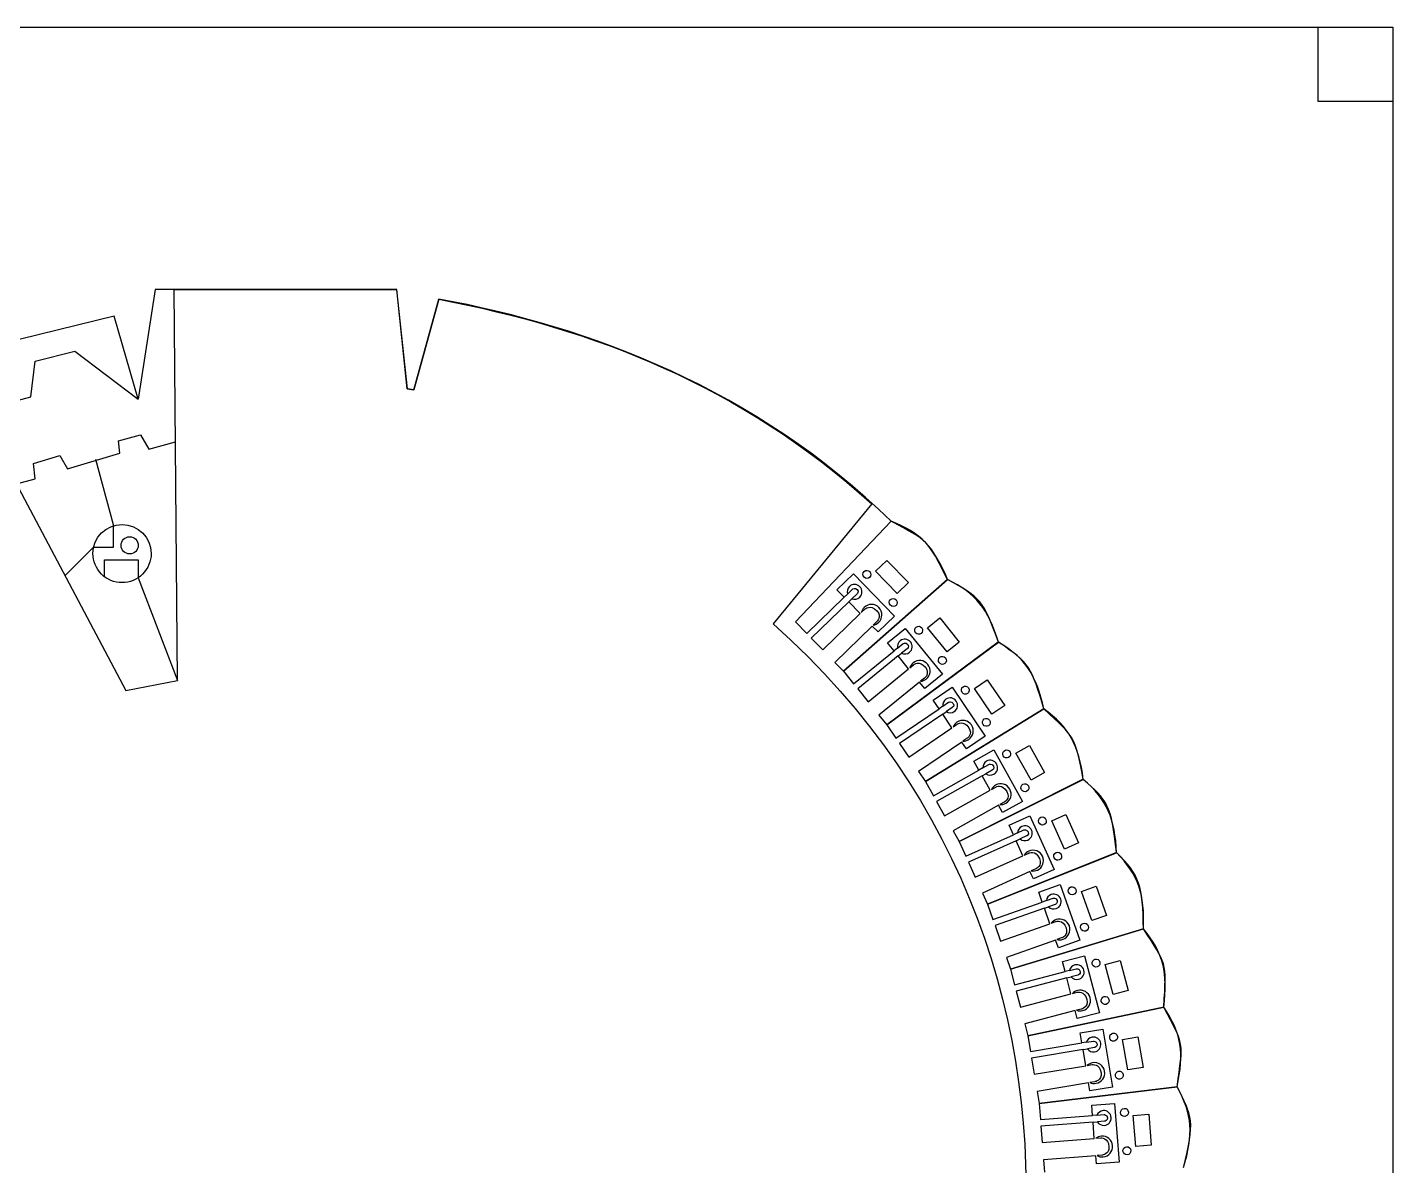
# Model space of a CAD drawing. Extents: x 150 to 1095, y 195 to 1062.
# Drawn here: x 768.1 to 949.8, y 643 to 794.7 of the extents above; entities that cross this region are included whole.
import ezdxf

# ---------------------------------------------------------------- set-up
doc = ezdxf.new("R2010")
doc.units = 0
doc.layers.add('Calque_1', color=7, linetype='CONTINUOUS')

msp = doc.modelspace()

# ---------------------------------------------------------------- linework, layer by layer
at = {"layer": 'Calque_1', "color": 1}
for p, q in [((549.86781, 794.68376), (949.8178, 794.68376)), ((949.8178, 794.68376), (949.8178, 494.78376)), ((788.0714, 707.67372), (787.6053, 759.74238)), ((787.6053, 759.74238), (817.22727, 759.72378)), ((817.22727, 759.72378), (818.62487, 746.51084)), ((819.51957, 746.40262), (822.82277, 758.47216)), ((758.4101, 749.32441), (781.1653, 706.32497)), ((818.62487, 746.51084), (819.51957, 746.40262)), ((880.47767, 731.22215), (867.33837, 715.21124)), ((781.1653, 706.32497), (788.0714, 707.67372))]:
    msp.add_line(p, q, dxfattribs=at)
at = {"layer": 'Calque_1', "color": 7}
for p, q in [((939.91779, 794.68375), (949.817791, 794.68375)), ((939.91779, 784.783749), (939.91779, 794.68375)), ((949.817791, 794.68375), (949.817791, 784.783749)), ((949.817791, 784.783749), (939.91779, 784.783749)), ((769.110961, 750.23127), (774.392131, 751.55156)), ((774.392131, 751.55156), (782.803431, 745.13228)), ((768.533321, 745.4452), (769.110961, 750.23127)), ((761.436721, 743.54727), (768.533321, 745.4452)), ((780.192721, 739.58638), (783.148021, 740.37825)), ((783.148021, 740.37825), (784.226881, 738.50958)), ((773.420131, 735.89119), (780.367761, 737.9428)), ((780.367761, 737.9428), (780.192721, 739.58638)), ((784.226881, 738.50958), (787.772021, 739.45948)), ((768.876761, 736.56651), (772.409251, 737.64483)), ((769.110151, 734.55571), (768.876761, 736.56651)), ((772.409251, 737.64483), (773.420131, 735.89119)), ((779.531471, 728.4011), (777.193991, 737.12458)), ((766.635391, 733.8926), (769.110151, 734.55571)), ((883.053996, 728.882974), (870.314371, 715.484989)), ((883.054709, 728.88366), (883.053996, 728.882974)), ((779.531471, 725.41548), (779.531471, 728.4011)), ((776.863471, 725.41548), (773.046491, 721.59851)), ((776.863471, 725.41548), (779.531471, 725.41548)), ((782.839721, 725.67477), (782.839721, 725.67477)), ((778.324521, 721.54054), (778.324521, 723.76387)), ((778.324521, 723.76387), (782.834701, 723.76387)), ((782.834701, 723.76387), (782.834701, 721.34997)), ((784.549811, 724.58972), (784.549811, 724.58972)), ((880.982267, 722.24415), (882.465759, 723.682402)), ((882.465759, 723.682402), (885.342335, 720.715476)), ((875.845244, 719.769625), (878.023389, 721.880593)), ((878.023389, 721.880593), (883.484066, 716.2475)), ((880.198946, 722.172934), (880.198946, 722.172934)), ((883.85885, 719.277231), (880.982267, 722.24415)), ((782.834701, 721.34997), (788.071731, 707.67392)), ((876.805857, 718.778806), (875.845244, 719.769625)), ((890.55547, 721.13591), (876.691169, 708.905417)), ((876.692897, 708.906513), (890.558093, 721.143062)), ((877.234101, 719.19488), (877.910777, 719.85137)), ((885.342335, 720.715476), (883.85885, 719.277231)), ((890.555443, 721.135883), (890.55547, 721.13591)), ((871.813393, 713.939098), (876.805857, 718.778806)), ((877.413164, 718.152575), (872.420686, 713.312867)), ((877.234249, 719.194033), (876.805447, 718.778772)), ((877.234135, 719.194846), (877.234101, 719.19488)), ((878.938878, 716.579192), (877.413164, 718.152575)), ((877.413352, 718.152171), (877.831074, 718.557699)), ((878.518433, 719.224534), (877.831209, 718.557766)), ((883.70261, 718.437655), (883.70261, 718.437655)), ((873.9464, 711.739471), (878.938878, 716.579192)), ((879.080442, 716.716422), (879.550283, 717.171906)), ((879.468956, 717.416722), (879.468969, 717.416709)), ((883.484066, 716.2475), (881.305914, 714.136526)), ((870.314371, 715.484989), (871.813393, 713.939098)), ((880.541844, 714.92511), (875.549373, 710.085395)), ((881.305914, 714.136526), (880.541844, 714.92511)), ((881.153021, 715.518563), (880.675038, 715.055209)), ((882.575959, 712.68891), (884.930419, 714.601241)), ((884.930419, 714.601241), (889.876637, 708.51144)), ((887.123594, 714.70176), (887.123594, 714.70176)), ((887.910154, 714.704077), (889.514004, 716.006762)), ((890.515496, 711.496375), (887.910154, 714.704077)), ((889.514004, 716.006762), (892.119353, 712.799054)), ((872.420686, 713.312867), (873.9464, 711.739471)), ((897.321979, 712.798619), (882.467486, 701.791898)), ((882.468105, 701.792839), (897.351925, 712.767753)), ((883.446017, 711.617693), (882.575959, 712.68891)), ((883.909389, 711.994047), (884.641208, 712.588454)), ((892.119353, 712.799054), (890.515496, 711.496375)), ((897.321979, 712.798619), (897.321979, 712.798619)), ((878.048756, 707.233959), (883.446017, 711.617693)), ((883.996466, 710.940062), (878.599197, 706.556321)), ((883.909348, 711.99402), (883.446044, 711.617666)), ((883.909375, 711.99406), (883.909389, 711.994047)), ((883.996412, 710.939967), (884.448287, 711.307045)), ((885.378216, 709.238853), (883.996466, 710.940062)), ((885.191616, 711.910796), (884.448361, 711.307119)), ((890.286588, 710.673923), (890.286588, 710.673923)), ((875.549373, 710.085395), (876.692897, 708.906513)), ((876.691169, 708.905417), (878.048756, 707.233959)), ((879.980948, 704.855112), (885.378216, 709.238853)), ((885.531523, 709.36337), (886.039496, 709.775913)), ((885.979997, 710.02685), (885.97991, 710.026938)), ((886.829917, 707.451434), (881.432656, 703.0677)), ((887.522177, 706.599109), (886.829917, 707.451434)), ((887.491238, 707.98852), (886.974566, 707.568759)), ((889.876637, 708.51144), (887.522177, 706.599109)), ((894.139093, 706.61515), (895.847945, 707.776664)), ((895.847945, 707.776664), (898.170966, 704.358937)), ((878.599197, 706.556321), (879.980948, 704.855112)), ((888.652807, 705.061058), (891.161411, 706.766163)), ((891.161411, 706.766163), (895.571645, 700.277664)), ((893.355182, 706.679743), (893.355182, 706.679743)), ((896.46212, 703.19743), (894.139093, 706.61515)), ((883.677958, 700.011014), (889.428574, 703.919715)), ((903.361097, 703.905777), (887.617764, 694.21293)), ((887.618416, 694.213663), (903.381907, 703.882622)), ((889.428574, 703.919715), (888.652807, 705.061058)), ((889.922246, 704.25526), (889.428574, 703.919715)), ((889.919342, 703.197689), (890.400838, 703.524959)), ((889.922347, 704.255334), (890.702084, 704.785314)), ((889.922347, 704.255334), (889.922347, 704.255334)), ((891.192851, 704.063288), (890.400946, 703.525026)), ((898.170966, 704.358937), (896.46212, 703.19743)), ((903.361097, 703.905777), (903.361097, 703.905777)), ((881.432656, 703.0677), (882.468105, 701.792839)), ((882.467486, 701.791898), (883.677958, 700.011014)), ((889.919449, 703.197756), (884.168827, 699.289048)), ((891.151463, 701.385173), (889.919449, 703.197756)), ((891.314813, 701.496203), (891.85601, 701.864057)), ((891.818016, 702.119208), (891.818016, 702.119208)), ((896.164067, 702.397425), (896.164067, 702.397425)), ((885.400841, 697.476464), (891.151463, 701.385173)), ((893.150438, 699.959651), (892.599883, 699.585425)), ((895.571645, 700.277664), (893.063035, 698.572565)), ((884.168827, 699.289048), (885.400841, 697.476464)), ((892.445784, 699.480686), (886.695155, 695.571984)), ((893.063035, 698.572565), (892.445784, 699.480686)), ((894.060555, 696.93983), (896.706097, 698.423614)), ((896.706097, 698.423614), (900.543883, 691.580945)), ((898.884386, 698.149463), (898.884386, 698.149463)), ((899.659865, 698.017909), (901.461996, 699.028653)), ((901.681367, 694.413633), (899.659865, 698.017909)), ((901.461996, 699.028653), (903.483497, 695.424377)), ((894.735638, 695.736181), (894.060555, 696.93983)), ((895.256068, 696.028544), (896.078364, 696.489735)), ((886.695155, 695.571984), (887.618416, 694.213663)), ((888.671113, 692.334823), (894.735638, 695.736181)), ((895.162518, 694.975111), (889.097999, 691.573746)), ((908.612713, 694.533414), (892.099058, 686.220558)), ((892.100113, 686.221035), (908.634416, 694.503126)), ((895.25596, 696.028477), (894.735343, 695.736477)), ((895.162403, 694.97505), (895.67018, 695.259845)), ((896.234612, 693.063584), (895.162518, 694.975111)), ((895.256068, 696.028544), (895.256068, 696.028544)), ((896.505424, 695.728295), (895.670294, 695.259905)), ((903.483497, 695.424377), (901.681367, 694.413633)), ((908.612713, 694.533414), (908.612713, 694.533414)), ((887.617764, 694.21293), (888.671113, 692.334823)), ((890.1701, 689.662226), (896.234612, 693.063584)), ((896.406827, 693.160247), (896.977571, 693.480368)), ((896.961587, 693.737842), (896.961634, 693.737782)), ((901.315843, 693.642119), (901.315843, 693.642119)), ((889.097999, 691.573746), (890.1701, 689.662226)), ((897.361215, 691.054857), (891.296696, 687.653492)), ((897.898341, 690.097174), (897.361215, 691.054857)), ((898.103978, 691.471997), (897.523372, 691.146358)), ((900.543883, 691.580945), (897.898341, 690.097174)), ((898.75121, 688.38724), (901.513813, 689.639669)), ((901.513813, 689.639669), (904.753174, 682.494227)), ((903.660713, 689.180478), (903.660713, 689.180478)), ((904.422141, 688.983172), (906.304009, 689.836305)), ((906.12842, 685.219407), (904.422141, 688.983172)), ((906.304009, 689.836305), (908.010287, 686.072554)), ((891.296696, 687.653492), (892.100113, 686.221035)), ((892.988167, 684.259366), (899.321021, 687.130341)), ((899.321021, 687.130341), (898.75121, 688.38724)), ((899.864671, 687.376807), (899.321021, 687.130341)), ((899.864778, 687.37686), (900.723468, 687.766136)), ((899.864778, 687.37686), (899.864778, 687.37686)), ((892.099058, 686.220558), (892.988167, 684.259366)), ((899.681605, 686.335269), (893.348751, 683.46428)), ((899.681498, 686.335215), (900.211736, 686.575598)), ((900.586528, 684.339165), (899.681605, 686.335269)), ((901.083939, 686.971004), (900.21185, 686.575646)), ((908.010287, 686.072554), (906.12842, 685.219407)), ((893.348751, 683.46428), (894.253681, 681.468183)), ((894.253681, 681.468183), (900.586528, 684.339165)), ((913.040956, 684.756497), (895.881695, 677.874392)), ((895.882475, 677.875051), (913.063721, 684.714741)), ((900.766371, 684.420763), (901.362372, 684.690959)), ((901.368439, 684.948848), (901.368486, 684.9488)), ((905.698344, 684.481937), (905.698344, 684.481937)), ((913.040956, 684.756497), (913.040956, 684.756497)), ((901.537186, 682.241876), (895.204332, 679.3709)), ((901.990565, 681.241817), (901.537186, 682.241876)), ((902.313151, 682.593724), (901.706837, 682.318863)), ((904.753174, 682.494227), (901.990565, 681.241817)), ((902.693657, 679.468998), (905.552531, 680.482559)), ((905.552531, 680.482559), (908.174099, 673.088098)), ((907.65275, 679.842907), (907.65275, 679.842907)), ((908.394696, 679.581733), (910.342157, 680.27216)), ((910.342157, 680.27216), (911.723024, 676.377236)), ((895.204332, 679.3709), (895.882475, 677.875051)), ((896.601234, 675.844845), (903.154799, 678.168294)), ((903.154799, 678.168294), (902.693657, 679.468998)), ((903.717395, 678.367747), (903.154799, 678.168294)), ((903.717516, 678.367787), (904.606119, 678.682823)), ((903.717516, 678.367787), (903.717516, 678.367787)), ((909.775563, 675.686796), (908.394696, 679.581733)), ((895.881695, 677.874392), (896.601234, 675.844845)), ((903.446643, 677.345486), (896.893078, 675.022037)), ((903.446522, 677.345446), (903.995242, 677.539993)), ((904.178985, 675.279817), (903.446643, 677.345486)), ((904.897842, 677.859988), (903.99537, 677.540026)), ((911.723024, 676.377236), (909.775563, 675.686796)), ((896.893078, 675.022037), (897.62542, 672.956369)), ((897.62542, 672.956369), (904.178985, 675.279817)), ((916.636688, 674.597131), (898.942719, 669.237346)), ((898.943559, 669.238025), (916.643054, 674.595658)), ((904.365145, 675.345818), (904.98192, 675.564484)), ((905.009834, 675.820931), (905.009834, 675.820931)), ((909.284472, 674.988464), (909.284472, 674.988464)), ((916.636688, 674.597131), (916.636688, 674.597131)), ((904.948308, 673.109455), (898.394743, 670.786006)), ((905.315218, 672.07453), (904.948308, 673.109455)), ((905.751357, 673.394155), (905.123927, 673.171705)), ((908.174099, 673.088098), (905.315218, 672.07453)), ((898.394743, 670.786006), (898.943559, 669.238025)), ((905.867772, 670.231948), (908.804128, 670.992384)), ((908.804128, 670.992384), (910.770988, 663.397513)), ((898.942719, 669.237346), (899.482552, 667.152782)), ((899.482552, 667.152782), (906.213747, 668.895985)), ((906.213747, 668.895985), (905.867772, 670.231948)), ((906.791597, 669.045622), (906.213747, 668.895985)), ((906.791698, 669.045669), (906.791711, 669.045656)), ((906.791711, 669.045656), (907.704406, 669.282015)), ((910.840583, 670.172052), (910.840583, 670.172052)), ((911.556929, 669.847172), (913.557169, 670.365174)), ((912.59294, 665.846684), (911.556929, 669.847172)), ((913.557169, 670.365174), (914.59318, 666.364686)), ((906.432737, 668.05086), (899.701549, 666.307678)), ((906.432609, 668.050839), (906.996213, 668.196788)), ((906.982186, 665.92922), (906.432737, 668.05086)), ((907.923274, 668.436877), (906.996328, 668.196821)), ((899.701549, 666.307678), (900.250998, 664.186025)), ((900.250998, 664.186025), (906.982186, 665.92922)), ((907.173386, 665.978723), (907.806873, 666.14278)), ((907.857046, 666.395816), (907.857046, 666.395816)), ((914.59318, 666.364686), (912.59294, 665.846684)), ((907.559347, 663.700031), (900.828166, 661.956842)), ((919.332656, 664.164296), (901.239024, 660.366357)), ((901.239918, 660.366901), (919.339136, 664.160921)), ((907.834632, 662.637063), (907.559347, 663.700031)), ((908.384162, 663.913638), (907.739717, 663.746745)), ((912.042823, 665.193823), (912.042823, 665.193823)), ((919.332656, 664.164296), (919.332656, 664.164296)), ((900.828166, 661.956842), (901.239918, 660.366901)), ((910.770988, 663.397513), (907.834632, 662.637063)), ((901.239024, 660.366357), (901.595221, 658.242689)), ((908.224403, 660.753869), (911.215847, 661.25561)), ((908.452671, 659.392851), (908.224403, 660.753869)), ((911.215847, 661.25561), (912.51358, 653.518265)), ((913.173091, 660.260986), (913.173091, 660.260986)), ((913.858406, 659.874941), (915.896164, 660.216715)), ((914.54196, 655.799403), (913.858406, 659.874941)), ((915.896164, 660.216715), (916.579732, 656.141177)), ((901.595221, 658.242689), (908.452671, 659.392851)), ((908.597207, 658.531876), (901.739751, 657.381708)), ((909.041358, 659.491591), (908.452671, 659.392851)), ((908.597086, 658.531849), (909.171252, 658.628157)), ((908.959732, 656.370414), (908.597207, 658.531876)), ((909.041486, 659.491611), (909.971287, 659.647554)), ((909.041553, 659.491571), (909.041486, 659.491611)), ((910.115762, 658.786546), (909.171441, 658.628157)), ((901.739751, 657.381708), (902.10227, 655.220252)), ((902.10227, 655.220252), (908.959732, 656.370414)), ((909.154527, 656.403089), (909.799887, 656.511329)), ((909.87194, 656.759058), (909.87192, 656.759038)), ((916.579732, 656.141177), (914.54196, 655.799403)), ((913.937074, 655.196954), (913.937074, 655.196954)), ((909.34051, 654.099433), (902.483041, 652.949278)), ((902.483041, 652.949278), (902.754713, 651.329512)), ((921.10858, 653.543114), (902.753705, 651.328934)), ((902.754713, 651.329512), (921.115664, 653.532331)), ((909.522129, 653.01653), (909.34051, 654.099433)), ((912.51358, 653.518265), (909.522129, 653.01653)), ((910.180799, 654.240388), (909.524267, 654.130268)), ((921.10858, 653.543114), (921.10858, 653.543114)), ((902.753705, 651.328934), (902.924345, 649.182377)), ((909.746362, 651.109073), (912.770051, 651.349446)), ((909.855727, 649.73338), (909.746362, 651.109073)), ((912.770051, 651.349446), (913.391759, 643.528698)), ((902.924345, 649.182377), (909.855727, 649.73338)), ((910.450748, 649.780685), (909.855727, 649.73338)), ((909.924903, 648.86311), (910.505262, 648.90924)), ((910.450882, 649.780685), (911.390717, 649.855406)), ((910.45097, 649.780786), (910.450882, 649.780685)), ((911.459994, 648.985223), (910.505484, 648.909341)), ((914.633591, 650.188746), (914.633651, 650.188807)), ((915.282887, 649.744765), (917.34262, 649.908497)), ((915.610372, 645.625288), (915.282887, 649.744765)), ((917.34262, 649.908497), (917.670092, 645.789035)), ((909.925024, 648.86311), (902.993655, 648.312107)), ((902.993655, 648.312107), (903.16733, 646.127353)), ((910.098711, 646.678355), (909.925024, 648.86311)), ((903.16733, 646.127353), (910.098711, 646.678355)), ((910.295595, 646.694003), (910.947913, 646.745866)), ((911.041141, 646.986374), (911.041161, 646.986394)), ((917.670092, 645.789035), (915.610372, 645.625288)), ((910.281059, 644.382907), (903.349677, 643.831891)), ((903.349677, 643.831891), (903.479838, 642.194676)), ((910.36807, 643.288325), (910.281059, 644.382907)), ((913.391759, 643.528698), (910.36807, 643.288325)), ((911.130381, 644.450405), (910.466763, 644.397649)), ((914.955544, 645.077661), (914.955497, 645.077587))]:
    msp.add_line(p, q, dxfattribs=at)
at = {"layer": 'Calque_1', "color": 3}
for p, q in [((785.09032, 759.74252), (782.80342, 745.13206)), ((817.23319, 759.74252), (785.09032, 759.74252)), ((818.63079, 746.52958), (817.23319, 759.74252)), ((822.82329, 758.47204), (819.52009, 746.40254)), ((779.62722, 756.18518), (764.63562, 752.50081)), ((782.80342, 745.13206), (779.62722, 756.18518)), ((819.52009, 746.40254), (818.63079, 746.52958))]:
    msp.add_line(p, q, dxfattribs=at)
at = {"layer": 'Calque_1', "color": 1}
for points in [[(822.82277, 758.47216), (843.57537, 754.47683), (862.80937, 747.08342), (880.47767, 731.22215)], [(867.33837, 715.21124), (919.01237, 669.47147), (905.88837, 590.79159), (863.85177, 562.04074)]]:
    msp.add_open_spline(points, degree=3, dxfattribs=at)
at = {"layer": 'Calque_1', "color": 3}
for points in [[(883.05449, 728.88366), (865.1713, 746.41841), (842.787, 754.88233), (822.82329, 758.47204)], [(890.55519, 721.1359), (887.8503, 726.50368), (888.0395, 726.18745), (883.05449, 728.88366)], [(897.3517, 712.76776), (895.2467, 718.45415), (895.06919, 718.61422), (890.55519, 721.1359)], [(903.38169, 703.88262), (901.7917, 709.34908), (901.49949, 710.03222), (897.3517, 712.76776)], [(908.6342, 694.50313), (907.44518, 700.45772), (907.5911, 699.97135), (903.38169, 703.88262)], [(913.0407, 684.7565), (912.41499, 691.19663), (911.77549, 691.69493), (908.6342, 694.50313)], [(916.64279, 674.59565), (916.54979, 680.31626), (916.1455, 681.76561), (913.0407, 684.7565)], [(919.33238, 664.16429), (919.76239, 670.41187), (919.6838, 669.79744), (916.64279, 674.59565)], [(921.11538, 653.53233), (921.9625, 659.63685), (922.1258, 658.93569), (919.33238, 664.16429)], [(921.9624, 642.79656), (923.55609, 648.86168), (923.12429, 649.76276), (921.11538, 653.53233)]]:
    msp.add_open_spline(points, degree=3, dxfattribs=at)
at = {"layer": 'Calque_1', "color": 7}
for points in [[(890.558093, 721.143062), (888.802091, 725.399035), (886.994165, 727.373804), (883.054709, 728.88366)], [(776.799931, 724.58972), (776.799934, 726.72979), (778.534802, 728.464658), (780.674871, 728.46466)], [(780.674871, 728.46466), (782.814939, 728.464658), (784.549808, 726.72979), (784.549811, 724.58972)], [(780.552871, 725.67477), (780.552869, 726.306266), (781.064795, 726.818197), (781.696291, 726.8182)], [(781.696291, 724.53134), (781.064795, 724.531343), (780.552869, 725.043274), (780.552871, 725.67477)], [(781.696291, 726.8182), (781.999547, 726.818201), (782.290384, 726.697733), (782.504819, 726.483298)], [(782.504819, 726.483298), (782.719254, 726.268863), (782.839721, 725.978027), (782.839721, 725.67477)], [(782.839721, 725.67477), (782.839721, 725.371513), (782.719254, 725.080676), (782.504819, 724.866242)], [(777.934872, 721.849718), (777.20818, 722.576412), (776.799929, 723.56202), (776.799931, 724.58972)], [(782.504819, 724.866242), (782.290384, 724.651807), (781.999547, 724.531339), (781.696291, 724.53134)], [(784.549811, 724.58972), (784.549812, 723.56202), (784.141561, 722.576412), (783.414869, 721.849718)], [(780.674871, 720.71477), (779.647171, 720.714771), (778.661565, 721.123024), (777.934872, 721.849718)], [(783.414869, 721.849718), (782.688176, 721.123024), (781.70257, 720.714771), (780.674871, 720.71477)], [(879.449095, 721.446041), (879.242006, 721.659901), (879.241776, 721.995785), (879.448838, 722.196508)], [(879.448838, 722.196508), (879.656123, 722.397024), (879.991749, 722.386687), (880.198946, 722.172934)], [(880.198946, 722.172934), (880.406035, 721.959074), (880.406252, 721.623191), (880.199189, 721.422467)], [(877.491096, 720.19114), (877.22542, 719.93359), (877.126521, 719.548866), (877.234135, 719.194846)], [(878.8885, 720.169763), (878.508704, 720.561749), (877.882873, 720.571145), (877.491096, 720.19114)], [(877.910777, 719.85137), (877.910777, 719.85137), (878.231531, 720.114109), (878.538793, 719.797148)], [(878.538793, 719.797148), (878.811547, 719.516264), (878.518433, 719.224534), (878.518433, 719.224534)], [(878.866774, 718.772022), (879.258895, 719.151953), (879.26864, 719.777851), (878.8885, 720.169763)], [(880.199189, 721.422467), (879.991912, 721.221958), (879.656299, 721.232296), (879.449095, 721.446041)], [(897.351925, 712.767753), (895.975464, 717.161171), (894.347477, 719.286718), (890.555443, 721.135883)], [(877.831209, 718.557766), (878.18879, 718.422939), (878.592063, 718.50638), (878.866774, 718.772022)], [(881.430115, 717.386253), (880.896808, 717.936087), (880.018924, 717.949909), (879.468956, 717.416722)], [(882.952766, 717.710755), (882.745683, 717.924609), (882.745453, 718.260492), (882.952516, 718.461216)], [(882.952516, 718.461216), (883.159793, 718.661725), (883.495407, 718.651401), (883.70261, 718.437655)], [(883.70261, 718.437655), (883.909699, 718.223795), (883.90993, 717.887912), (883.70286, 717.687181)], [(879.468969, 717.416709), (879.273417, 717.226578), (879.13828, 716.982983), (879.080442, 716.716422)], [(879.550283, 717.171906), (879.550283, 717.171906), (880.285015, 717.897059), (881.14184, 716.967211)], [(881.14184, 716.967211), (881.874824, 716.171666), (881.153021, 715.518563), (881.153021, 715.518563)], [(881.399639, 715.425086), (881.949473, 715.958393), (881.963308, 716.836291), (881.430115, 717.386253)], [(883.70286, 717.687181), (883.495582, 717.486672), (883.159969, 717.49701), (882.952766, 717.710755)], [(880.675038, 715.055209), (880.948105, 715.10329), (881.20051, 715.232132), (881.399639, 715.425086)], [(886.312946, 714.043343), (886.125233, 714.274397), (886.154581, 714.609148), (886.378441, 714.790959)], [(886.378441, 714.790959), (886.602274, 714.972797), (886.935915, 714.932834), (887.123594, 714.70176)], [(887.123594, 714.70176), (887.311293, 714.47072), (887.281938, 714.135989), (887.058098, 713.954171)], [(884.25263, 712.964011), (883.965579, 712.730531), (883.83319, 712.35615), (883.909375, 711.99406)], [(885.642794, 712.820306), (885.29861, 713.243904), (884.676187, 713.308236), (884.25263, 712.964011)], [(884.641208, 712.588454), (884.641208, 712.588454), (884.983773, 712.822049), (885.262066, 712.479418)], [(885.498706, 711.429839), (885.922626, 711.773943), (885.987139, 712.396601), (885.642794, 712.820306)], [(887.058098, 713.954171), (886.834265, 713.772333), (886.500632, 713.812276), (886.312946, 714.043343)], [(903.381907, 703.882622), (902.384231, 708.377237), (900.942956, 710.633584), (897.321979, 712.798619)], [(884.448361, 711.307119), (884.792756, 711.141498), (885.201779, 711.189295), (885.498706, 711.429839)], [(885.262066, 712.479418), (885.508908, 712.175505), (885.191616, 711.910796), (885.191616, 711.910796)], [(889.475954, 710.015506), (889.288247, 710.246553), (889.317589, 710.581283), (889.541436, 710.763108)], [(889.541436, 710.763108), (889.765269, 710.944947), (890.098909, 710.904997), (890.286588, 710.673923)], [(890.286588, 710.673923), (890.474294, 710.442876), (890.444953, 710.108132), (890.221099, 709.926313)], [(885.97991, 710.026938), (885.768521, 709.854584), (885.612492, 709.623845), (885.531523, 709.36337)], [(887.930952, 709.824696), (887.448062, 710.419304), (886.57455, 710.509808), (885.979997, 710.02685)], [(886.039496, 709.775913), (886.039496, 709.775913), (886.834817, 710.434049), (887.60701, 709.432576)], [(887.60701, 709.432576), (888.267513, 708.575911), (887.491238, 707.98852), (887.491238, 707.98852)], [(887.728785, 707.87374), (888.323392, 708.35663), (888.41391, 709.230143), (887.930952, 709.824696)], [(890.221099, 709.926313), (889.997266, 709.744475), (889.663633, 709.784432), (889.475954, 710.015506)], [(886.974566, 707.568759), (887.250796, 707.592727), (887.51353, 707.698973), (887.728785, 707.87374)], [(891.719773, 704.931123), (891.412889, 705.382481), (890.798176, 705.499503), (890.346873, 705.192564)], [(892.491468, 706.092677), (892.324106, 706.338875), (892.38181, 706.669898), (892.620323, 706.832011)], [(893.226328, 705.940423), (892.987809, 705.778316), (892.65881, 705.846473), (892.491468, 706.092677)], [(892.620323, 706.832011), (892.858842, 706.994117), (893.18784, 706.925947), (893.355182, 706.679743)], [(893.355182, 706.679743), (893.522538, 706.433552), (893.464834, 706.102542), (893.226328, 705.940423)], [(890.346873, 705.192564), (890.040928, 704.984423), (889.87722, 704.622596), (889.922347, 704.255334)], [(890.400946, 703.525026), (890.729997, 703.330701), (891.141611, 703.343528), (891.457922, 703.557946)], [(890.702084, 704.785314), (890.702084, 704.785314), (891.06326, 704.988958), (891.311406, 704.623864)], [(891.311406, 704.623864), (891.531504, 704.300042), (891.192851, 704.063288), (891.192851, 704.063288)], [(891.457922, 703.557946), (891.909582, 703.86473), (892.026812, 704.479651), (891.719773, 704.931123)], [(908.634416, 694.503126), (908.025698, 699.066724), (906.783161, 701.438305), (903.361097, 703.905777)], [(891.818016, 702.119208), (891.592721, 701.965483), (891.417609, 701.74887), (891.314813, 701.496203)], [(893.744698, 701.751817), (893.314147, 702.385348), (892.4515, 702.549833), (891.818016, 702.119208)], [(891.85601, 701.864057), (891.85601, 701.864057), (892.704437, 702.452146), (893.388632, 701.388614)], [(893.377301, 699.825141), (894.010832, 700.255706), (894.175343, 701.118339), (893.744698, 701.751817)], [(895.300353, 701.81036), (895.132997, 702.056551), (895.190701, 702.38756), (895.429207, 702.54968)], [(896.035219, 701.658098), (895.7967, 701.495992), (895.467695, 701.564156), (895.300353, 701.81036)], [(895.429207, 702.54968), (895.667726, 702.711786), (895.996725, 702.643629), (896.164067, 702.397425)], [(896.164067, 702.397425), (896.331422, 702.151234), (896.273725, 701.820218), (896.035219, 701.658098)], [(892.599883, 699.585425), (892.877146, 699.58581), (893.147951, 699.669313), (893.377301, 699.825141)], [(893.388632, 701.388614), (893.97387, 700.478857), (893.150438, 699.959651), (893.150438, 699.959651)], [(897.973515, 697.638596), (897.827909, 697.898263), (897.913752, 698.223085), (898.165277, 698.364155)], [(898.165277, 698.364155), (898.416796, 698.505245), (898.738759, 698.409109), (898.884386, 698.149463)], [(898.884386, 698.149463), (899.029986, 697.889803), (898.944149, 697.564988), (898.692624, 697.423918)], [(895.75937, 696.925934), (895.436743, 696.744739), (895.24249, 696.398418), (895.256068, 696.028544)], [(897.104809, 696.54776), (896.837705, 697.023738), (896.235314, 697.193059), (895.75937, 696.925934)], [(896.078364, 696.489735), (896.078364, 696.489735), (896.455664, 696.661667), (896.671614, 696.276644)], [(896.671614, 696.276644), (896.863146, 695.935152), (896.505424, 695.728295), (896.505424, 695.728295)], [(896.726205, 695.202092), (897.202491, 695.469035), (897.372021, 696.071635), (897.104809, 696.54776)], [(898.692624, 697.423918), (898.441105, 697.282828), (898.119142, 697.378949), (897.973515, 697.638596)], [(895.670294, 695.259905), (895.981467, 695.038081), (896.392667, 695.01558), (896.726205, 695.202092)], [(913.063721, 684.714741), (912.846976, 689.313647), (911.811516, 691.782694), (908.612713, 694.533414)], [(896.961634, 693.737782), (896.723971, 693.603957), (896.530932, 693.403164), (896.406827, 693.160247)], [(898.849683, 693.206635), (898.475027, 693.874741), (897.629652, 694.112579), (896.961587, 693.737842)], [(896.977571, 693.480368), (896.977571, 693.480368), (897.873282, 693.993556), (898.463793, 692.875293)], [(898.463793, 692.875293), (898.968893, 691.91873), (898.103978, 691.471997), (898.103978, 691.471997)], [(898.318483, 691.318545), (898.986581, 691.693208), (899.224433, 692.538583), (898.849683, 693.206635)], [(900.404979, 693.131259), (900.259386, 693.390912), (900.345216, 693.715721), (900.596734, 693.856797)], [(901.124081, 692.91656), (900.872569, 692.775477), (900.550599, 692.871619), (900.404979, 693.131259)], [(900.596734, 693.856797), (900.848253, 693.997887), (901.170216, 693.901766), (901.315843, 693.642119)], [(901.315843, 693.642119), (901.461449, 693.382452), (901.375606, 693.05763), (901.124081, 692.91656)], [(897.523372, 691.146358), (897.799651, 691.122973), (898.076618, 691.182953), (898.318483, 691.318545)], [(902.709557, 688.749264), (902.586633, 689.020397), (902.699917, 689.336718), (902.962579, 689.455797)], [(902.962579, 689.455797), (903.225234, 689.57487), (903.537796, 689.451604), (903.660713, 689.180478)], [(903.660713, 689.180478), (903.783629, 688.909352), (903.670346, 688.59303), (903.407697, 688.473951)], [(900.44289, 688.227985), (900.105988, 688.074985), (899.882958, 687.746421), (899.864778, 687.37686)], [(901.751114, 687.736298), (901.525644, 688.233346), (900.939958, 688.453515), (900.44289, 688.227985)], [(900.723468, 687.766136), (900.723468, 687.766136), (901.114075, 687.905221), (901.296343, 687.503153)], [(901.296343, 687.503153), (901.458006, 687.14656), (901.083939, 686.971004), (901.083939, 686.971004)], [(901.258964, 686.427866), (901.756314, 686.653167), (901.976671, 687.239109), (901.751114, 687.736298)], [(903.407697, 688.473951), (903.145042, 688.354878), (902.832473, 688.478138), (902.709557, 688.749264)], [(900.21185, 686.575646), (900.50294, 686.328056), (900.910727, 686.270525), (901.258964, 686.427866)], [(903.204269, 684.258336), (902.888041, 684.956008), (902.066063, 685.265162), (901.368439, 684.948848)], [(901.368486, 684.9488), (901.120285, 684.835723), (900.910824, 684.652121), (900.766371, 684.420763)], [(901.362372, 684.690959), (901.362372, 684.690959), (902.298652, 685.125771), (902.79148, 683.961161)], [(902.79148, 683.961161), (903.213048, 682.964952), (902.313151, 682.593724), (902.313151, 682.593724)], [(902.513751, 682.422512), (903.211409, 682.738753), (903.520584, 683.560726), (903.204269, 684.258336)], [(904.747174, 684.050737), (904.624264, 684.321869), (904.737541, 684.638184), (905.000196, 684.757257)], [(905.445315, 683.77541), (905.18266, 683.656338), (904.870084, 683.779604), (904.747174, 684.050737)], [(905.000196, 684.757257), (905.262858, 684.876336), (905.575433, 684.75307), (905.698344, 684.481937)], [(905.698344, 684.481937), (905.821254, 684.210804), (905.70797, 683.894483), (905.445315, 683.77541)], [(916.643054, 674.595658), (916.817204, 679.196368), (915.994917, 681.744347), (913.040956, 684.756497)], [(901.706837, 682.318863), (901.980115, 682.271962), (902.261187, 682.30807), (902.513751, 682.422512)], [(906.668441, 679.493947), (906.568967, 679.774529), (906.708682, 680.080104), (906.980491, 680.176467)], [(906.980491, 680.176467), (907.252306, 680.272823), (907.553282, 680.123482), (907.65275, 679.842907)], [(907.65275, 679.842907), (907.752218, 679.562332), (907.612522, 679.256762), (907.340721, 679.160393)], [(904.365731, 679.166811), (904.017067, 679.042935), (903.766962, 678.734488), (903.717516, 678.367787)], [(905.62753, 678.565916), (905.445026, 679.080296), (904.88007, 679.349315), (904.365731, 679.166811)], [(904.606119, 678.682823), (904.606119, 678.682823), (905.007108, 678.788274), (905.154627, 678.372194)], [(905.154627, 678.372194), (905.285465, 678.003174), (904.897842, 677.859988), (904.897842, 677.859988)], [(905.026172, 677.303948), (905.540834, 677.486251), (905.810094, 678.051395), (905.62753, 678.565916)], [(907.340721, 679.160393), (907.068905, 679.064023), (906.767916, 679.213365), (906.668441, 679.493947)], [(903.99537, 677.540026), (904.264205, 677.26844), (904.665831, 677.176719), (905.026172, 677.303948)], [(905.009834, 675.820931), (904.75293, 675.729319), (904.528661, 675.564146), (904.365145, 675.345818)], [(904.98192, 675.564484), (904.98192, 675.564484), (905.951702, 675.918306), (906.34397, 674.716089)], [(906.780472, 674.977188), (906.524568, 675.699168), (905.731786, 676.076942), (905.009834, 675.820931)], [(906.34397, 674.716089), (906.679507, 673.687708), (905.751357, 673.394155), (905.751357, 673.394155)], [(905.936716, 673.206549), (906.658695, 673.462466), (907.036476, 674.255242), (906.780472, 674.977188)], [(908.300163, 674.639504), (908.200695, 674.920079), (908.340397, 675.225641), (908.612199, 675.322011)], [(908.972436, 674.305943), (908.70062, 674.209574), (908.39963, 674.358915), (908.300163, 674.639504)], [(908.612199, 675.322011), (908.884007, 675.418374), (909.184997, 675.269046), (909.284472, 674.988464)], [(909.284472, 674.988464), (909.383946, 674.707882), (909.244244, 674.402306), (908.972436, 674.305943)], [(919.339136, 664.160921), (919.913755, 668.728927), (919.316752, 671.338895), (916.636688, 674.597131)], [(905.123927, 673.171705), (905.392235, 673.101808), (905.675361, 673.113943), (905.936716, 673.206549)], [(907.507124, 669.78513), (907.148999, 669.692111), (906.87294, 669.406652), (906.791698, 669.045669)], [(908.711729, 669.076494), (908.574772, 669.604831), (908.035448, 669.922101), (907.507124, 669.78513)], [(907.704406, 669.282015), (907.704406, 669.282015), (908.113061, 669.352098), (908.223745, 668.924748)], [(908.223745, 668.924748), (908.321891, 668.545722), (907.923274, 668.436877), (907.923274, 668.436877)], [(908.002629, 667.871774), (908.531229, 668.008509), (908.848761, 668.547988), (908.711729, 669.076494)], [(909.829596, 669.910232), (909.754962, 670.198414), (909.920772, 670.49065), (910.199953, 670.562952)], [(910.470226, 669.519346), (910.191045, 669.447043), (909.90423, 669.62205), (909.829596, 669.910232)], [(910.199953, 670.562952), (910.479133, 670.635254), (910.765956, 670.460241), (910.840583, 670.172052)], [(910.840583, 670.172052), (910.91521, 669.883876), (910.749393, 669.591648), (910.470226, 669.519346)], [(906.996328, 668.196821), (907.240718, 667.903026), (907.632571, 667.776437), (908.002629, 667.871774)], [(907.857046, 666.395816), (907.593139, 666.326968), (907.355307, 666.181964), (907.173386, 665.978723)], [(907.806873, 666.14278), (907.806873, 666.14278), (908.803818, 666.410699), (909.08978, 665.178868)], [(909.547379, 665.4009), (909.355389, 666.142442), (908.598567, 666.587894), (907.857046, 666.395816)], [(908.552463, 663.710579), (909.293991, 663.902569), (909.739471, 664.659392), (909.547379, 665.4009)], [(911.031843, 664.93201), (910.957216, 665.220185), (911.123033, 665.512414), (911.4022, 665.584716)], [(911.4022, 665.584716), (911.681373, 665.657012), (911.968189, 665.482005), (912.042823, 665.193823)], [(907.739717, 663.746745), (908.000909, 663.653709), (908.284019, 663.641119), (908.552463, 663.710579)], [(909.08978, 665.178868), (909.334365, 664.125147), (908.384162, 663.913638), (908.384162, 663.913638)], [(911.672473, 664.54111), (911.393292, 664.468808), (911.10647, 664.643821), (911.031843, 664.93201)], [(912.042823, 665.193823), (912.117457, 664.905641), (911.951646, 664.613419), (911.672473, 664.54111)], [(921.115664, 653.532331), (922.086036, 658.032912), (921.718693, 660.684963), (919.332656, 664.164296)], [(909.818651, 660.165917), (909.453787, 660.104462), (909.15392, 659.844133), (909.041553, 659.491571)], [(910.956954, 659.355046), (910.866544, 659.8933), (910.356919, 660.256354), (909.818651, 660.165917)], [(912.143129, 660.088241), (912.093887, 660.381832), (912.284535, 660.658502), (912.56895, 660.706206)], [(912.74727, 659.643021), (912.462856, 659.595317), (912.192372, 659.79465), (912.143129, 660.088241)], [(912.56895, 660.706206), (912.853364, 660.75391), (913.123848, 660.554577), (913.173091, 660.260986)], [(913.173091, 660.260986), (913.222333, 659.967395), (913.031685, 659.690725), (912.74727, 659.643021)], [(909.171441, 658.628157), (909.389321, 658.314218), (909.768661, 658.15397), (910.145592, 658.216682)], [(909.971287, 659.647554), (909.971287, 659.647554), (910.384503, 659.681771), (910.457553, 659.246427)], [(910.457553, 659.246427), (910.522321, 658.860285), (910.115762, 658.786546), (910.115762, 658.786546)], [(910.145592, 658.216682), (910.684095, 658.306843), (911.047404, 658.816603), (910.956954, 659.355046)], [(909.87192, 656.759038), (909.603014, 656.713436), (909.353461, 656.589704), (909.154527, 656.403089)], [(909.799887, 656.511329), (909.799887, 656.511329), (910.81639, 656.691389), (910.993963, 655.439342)], [(911.469171, 655.62066), (911.342511, 656.37611), (910.627369, 656.885805), (909.87194, 656.759058)], [(910.993963, 655.439342), (911.145816, 654.368314), (910.180799, 654.240388), (910.180799, 654.240388)], [(910.33076, 654.023442), (911.086223, 654.150102), (911.595924, 654.865238), (911.469171, 655.62066)], [(912.90712, 655.024216), (912.857891, 655.317794), (913.048533, 655.594457), (913.332934, 655.642161)], [(913.511247, 654.578982), (913.226833, 654.531292), (912.956349, 654.730625), (912.90712, 655.024216)], [(913.332934, 655.642161), (913.617348, 655.689865), (913.887825, 655.490538), (913.937074, 655.196954)], [(913.937074, 655.196954), (913.986323, 654.903356), (913.795668, 654.626679), (913.511247, 654.578982)], [(909.524267, 654.130268), (909.776368, 654.014834), (910.05731, 653.977626), (910.33076, 654.023442)], [(921.96264, 642.796563), (923.319752, 647.196013), (923.18382, 649.869947), (921.10858, 653.543114)], [(913.592534, 650.106031), (913.568945, 650.402792), (913.782892, 650.661887), (914.070376, 650.684724)], [(914.070376, 650.684724), (914.357859, 650.707561), (914.610022, 650.485501), (914.633591, 650.188746)], [(911.283655, 650.385159), (910.914815, 650.355595), (910.593499, 650.122246), (910.45097, 649.780786)], [(910.505484, 648.909341), (910.695262, 648.577644), (911.059297, 648.385117), (911.440279, 648.414908)], [(912.347307, 649.478614), (912.303928, 650.022685), (911.827719, 650.428571), (911.283655, 650.385159)], [(911.390717, 649.855406), (911.390717, 649.855406), (911.805334, 649.853651), (911.840409, 649.413679)], [(911.440279, 648.414908), (911.984564, 648.458018), (912.390732, 648.934362), (912.347307, 649.478614)], [(911.840409, 649.413679), (911.871442, 649.023373), (911.459994, 648.985223), (911.459994, 648.985223)], [(914.155816, 649.610121), (913.868333, 649.587244), (913.616136, 649.80927), (913.592534, 650.106031)], [(914.633651, 650.188807), (914.657233, 649.892053), (914.443294, 649.632965), (914.155816, 649.610121)], [(911.041161, 646.986394), (910.769321, 646.964274), (910.509968, 646.86266), (910.295595, 646.694003)], [(910.947913, 646.745866), (910.947913, 646.745866), (911.976204, 646.837074), (912.044461, 645.574303)], [(912.533606, 645.713726), (912.472963, 646.477316), (911.804717, 647.047111), (911.041141, 646.986374)], [(912.044461, 645.574303), (912.10285, 644.494137), (911.130381, 644.450405), (911.130381, 644.450405)], [(911.260953, 644.221267), (912.024542, 644.281924), (912.594364, 644.950143), (912.533606, 645.713726)], [(913.914447, 644.994878), (913.890872, 645.291625), (914.104798, 645.550713), (914.392275, 645.573557)], [(914.392275, 645.573557), (914.679752, 645.596428), (914.931928, 645.374408), (914.955544, 645.077661)], [(910.466763, 644.397649), (910.70791, 644.260791), (910.984548, 644.199342), (911.260953, 644.221267)], [(914.477662, 644.498901), (914.190179, 644.476064), (913.938016, 644.698123), (913.914447, 644.994878)], [(914.955497, 645.077587), (914.979079, 644.780832), (914.765139, 644.521744), (914.477662, 644.498901)]]:
    msp.add_open_spline(points, degree=3, dxfattribs=at)

doc.saveas('drawing.dxf')
